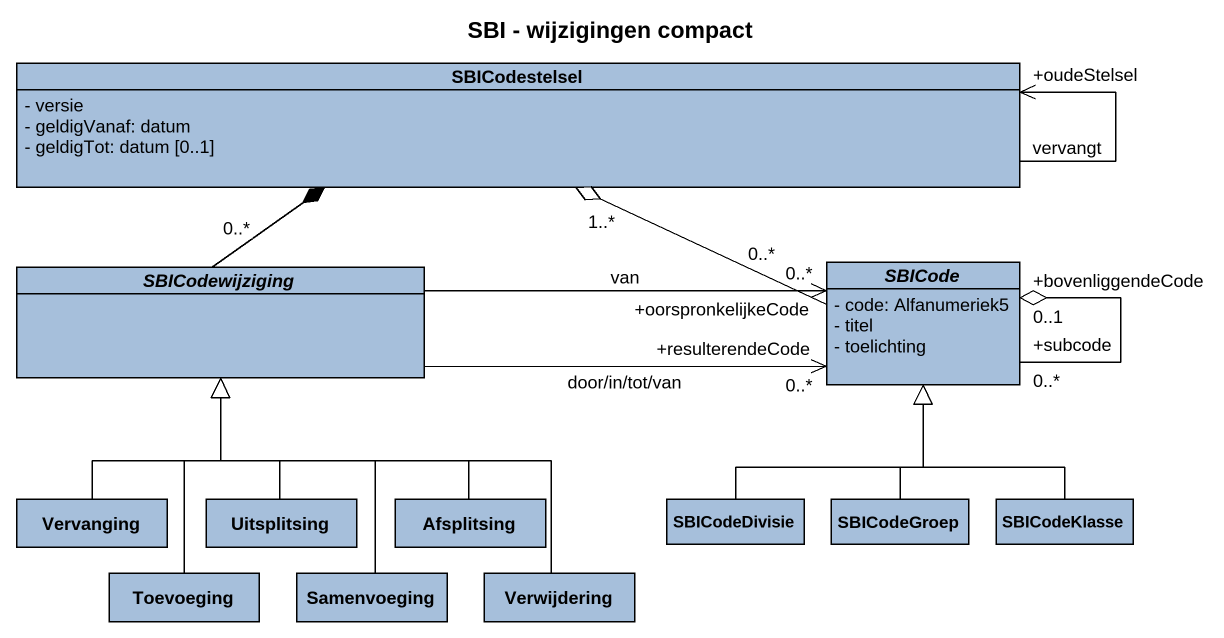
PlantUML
@startuml
title SBI - wijzigingen compact
hide circle
hide empty members
skinparam classAttributeIconSize 0
class SBICodestelsel #A6BFDB {
  - versie
  - geldigVanaf: datum
  - geldigTot: datum [0..1]
}
abstract class SBICodewijziging #A6BFDB
abstract class SBICode #A6BFDB {
  - code: Alfanumeriek5
  - titel
  - toelichting
}
class Vervanging #A6BFDB
class Uitsplitsing #A6BFDB
class Afsplitsing #A6BFDB
class SBICodeDivisie #A6BFDB
class SBICodeGroep #A6BFDB
class SBICodeKlasse #A6BFDB
class Toevoeging #A6BFDB
class Samenvoeging #A6BFDB
class Verwijdering #A6BFDB
SBICodestelsel --> "+oudeStelsel" SBICodestelsel : vervangt
SBICodewijziging "0..*" -up-* SBICodestelsel
SBICodewijziging -right-> "+oorspronkelijkeCode\n0..*" SBICode : van
SBICodewijziging -right-> "+resulterendeCode\n0..*" SBICode : door/in/tot/van
SBICode "0..*" -left-o "1..*" SBICodestelsel
SBICode "+subcode\n0..*" --o "+bovenliggendeCode\n0..1" SBICode
Vervanging -up-|> SBICodewijziging
Uitsplitsing -up-|> SBICodewijziging
Afsplitsing -up-|> SBICodewijziging
SBICodeDivisie -up-|> SBICode
SBICodeGroep -up-|> SBICode
SBICodeKlasse -up-|> SBICode
Toevoeging -up-|> SBICodewijziging
Samenvoeging -up-|> SBICodewijziging
Verwijdering -up-|> SBICodewijziging
@enduml
